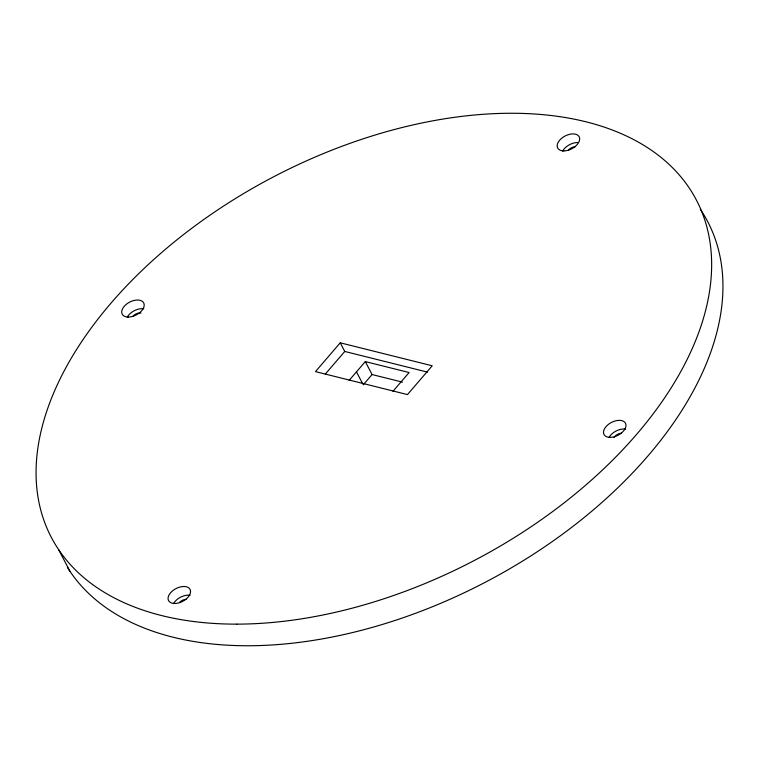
<?xml version="1.0" encoding="UTF-8"?>
<svg xmlns="http://www.w3.org/2000/svg" width="759" height="759" viewBox="0 0 759 759"><rect width="100%" height="100%" fill="white"/><g stroke="black" fill="none" stroke-linecap="round" stroke-linejoin="round"><path stroke-width="1.14" d="M340.241 342.812L315.478 371.616L407.46 394.585L432.222 365.781L340.241 342.812L344.766 351.455L427.545 372.128M325.25 374.149L344.766 351.455M349.102 380.439L365.316 361.588L409.11 372.527L392.963 391.302M363.248 384.832L372.09 374.548L402.412 382.119M365.316 361.588L372.09 374.548M356.474 371.872L362.726 383.836M58.642 549.677L69.942 571.28M700.358 209.323A363.978 216.505 -27.6 0 1 503.198 572.523A363.978 216.505 -27.6 0 1 67.39 567.343M173.517 603.652A12.135 7.22 -27.6 0 1 190.101 595.246M179.437 602.542A6.063 3.605 -27.6 0 1 186.097 599.373M608.974 437.516A12.135 7.22 -27.6 0 1 625.549 429.11M614.116 437.507A6.063 3.605 -27.6 0 1 621.545 433.247M568.548 149.95A6.063 3.605 -27.6 0 1 575.208 146.791M562.637 151.06A12.135 7.22 -27.6 0 1 577.495 142.531M133.1 316.086A6.063 3.605 -27.6 0 1 141.013 313.069M127.189 317.196A12.135 7.22 -27.6 0 1 143.764 308.79M236.855 624.135A363.978 216.505 -27.6 0 0 709.75 240.546A363.978 216.505 -27.6 0 0 174.95 241.409A363.978 216.505 -27.6 0 0 236.855 624.135M563.842 150.918A12.135 7.22 -27.6 0 0 579.61 138.129A12.135 7.22 -27.6 0 0 561.783 138.157A12.135 7.22 -27.6 0 0 563.842 150.918M128.394 317.053A12.135 7.22 -27.6 0 0 144.153 304.264A12.135 7.22 -27.6 0 0 126.326 304.293A12.135 7.22 -27.6 0 0 128.394 317.053M610.179 437.374A12.135 7.22 -27.6 0 0 625.938 424.585A12.135 7.22 -27.6 0 0 608.111 424.613A12.135 7.22 -27.6 0 0 610.179 437.374M174.731 603.5A12.135 7.22 -27.6 0 0 190.49 590.72A12.135 7.22 -27.6 0 0 172.663 590.749A12.135 7.22 -27.6 0 0 174.731 603.5"/></g></svg>
